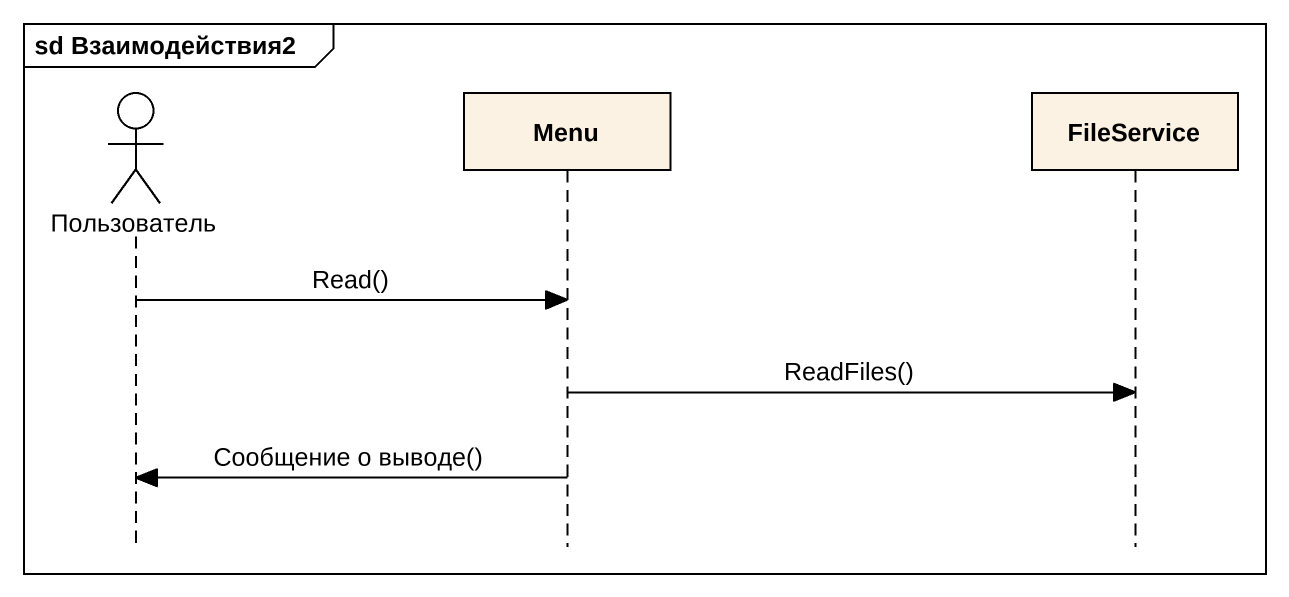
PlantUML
@startuml
mainframe sd Взаимодействия2
hide footbox
actor Пользователь
participant Menu
participant FileService

Пользователь -> Menu : Read()
Menu -> FileService : ReadFiles()
Menu -> Пользователь : Сообщение о выводе()
@enduml
